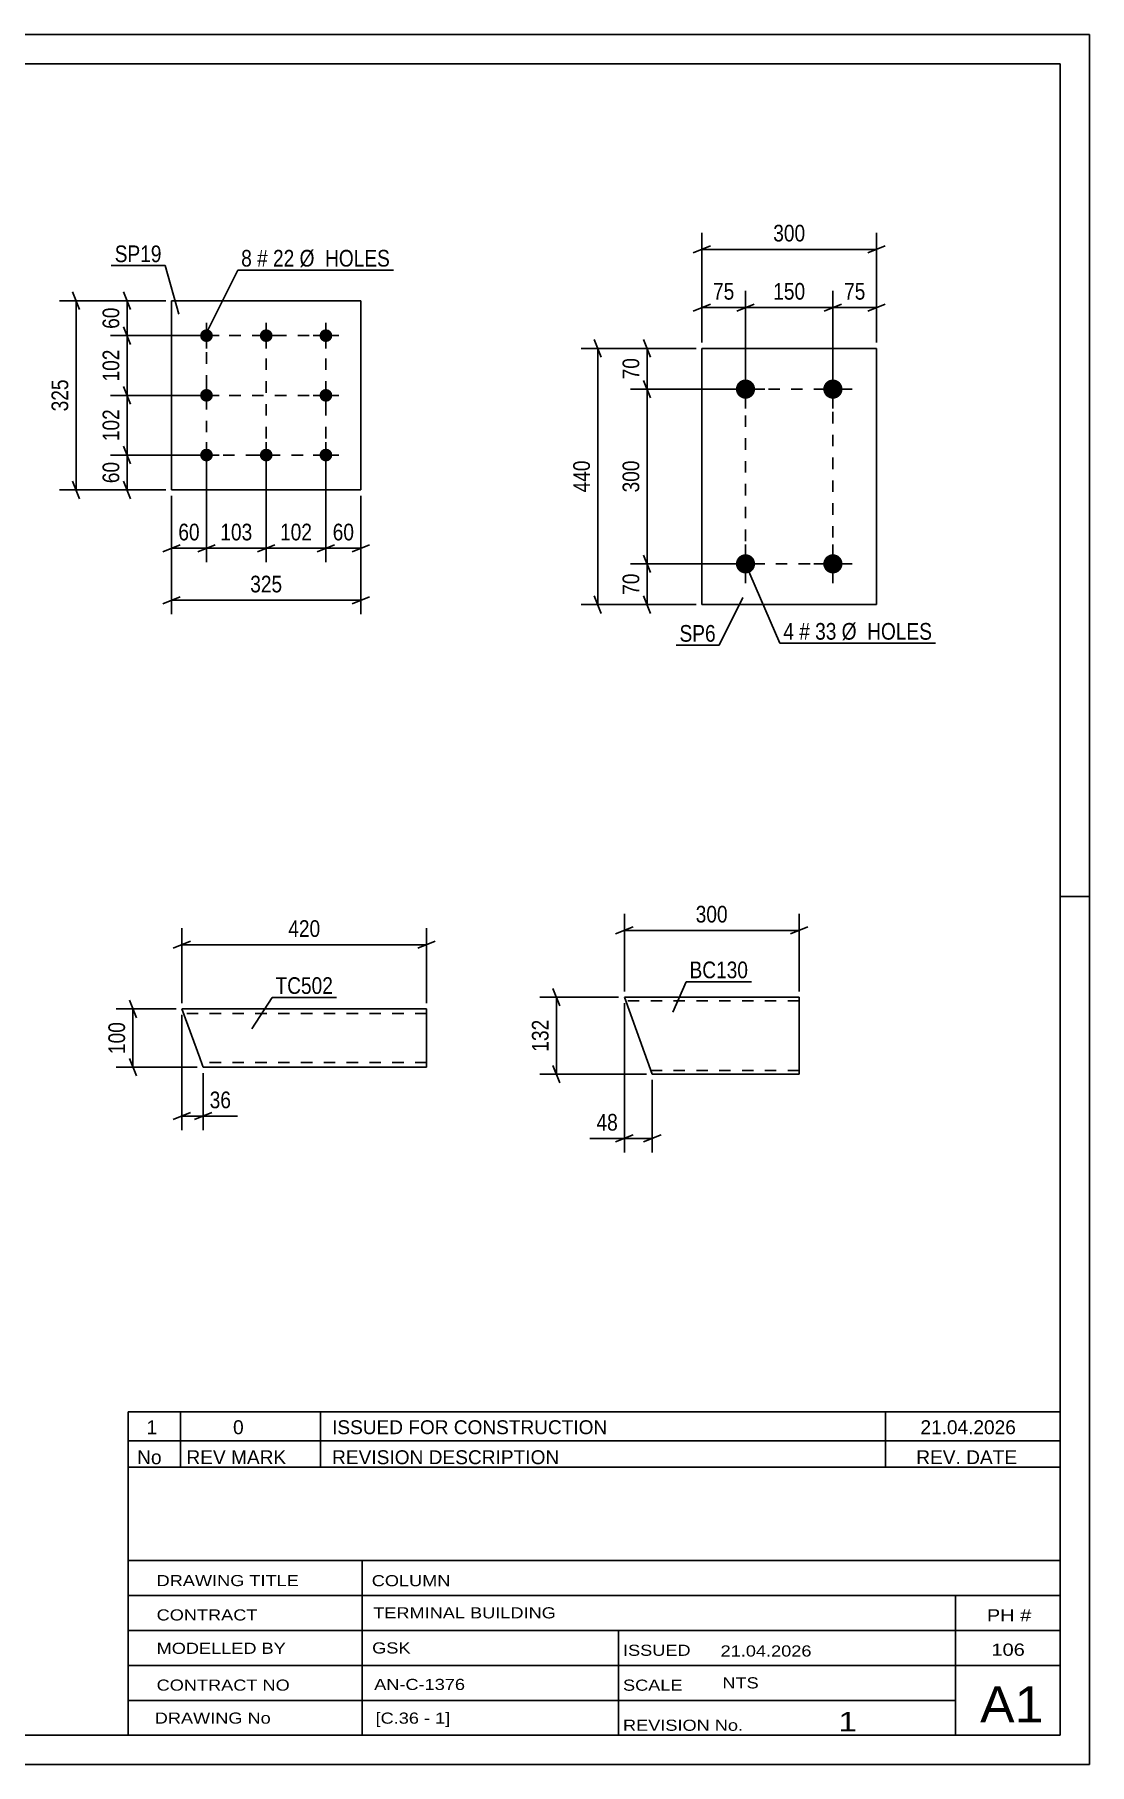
# Model space of a CAD drawing. Header units: millimetres. Extents: x 0 to 420, y 0 to 297.
# Drawn here: x 238.9 to 420, y 0 to 297 of the extents above; entities that cross this region are included whole.
import ezdxf

# ---------------------------------------------------------------- set-up
doc = ezdxf.new("R2010")
doc.units = ezdxf.units.MM
doc.linetypes.add('DXK_LINE_DOT2', pattern=[3.9198, 1.9599, -1.9599])
doc.styles.add('Arial Narrow', font='ARIALN.TTF', dxfattribs={"height": 0.2})

# ---------------------------------------------------------------- blocks, each defined once
blk = doc.blocks.new('Unknown-284870099-1134')
at = {"color": 5, "linetype": 'Continuous'}
for p, q in [((420, 297), (0, 297)), ((420, 0), (420, 297)), ((415, 292), (5, 292)), ((415, 5), (415, 292)), ((420, 149), (415, 149)), ((5, 5), (415, 5)), ((0, 0), (420, 0))]:
    blk.add_line(p, q, dxfattribs=at)
blk = doc.blocks.new('Part-284870099-4998 - 4997')
at = {"color": 2, "linetype": 'Continuous'}
for p, q in [((294.94, 251.31), (262.44, 251.31)), ((262.44, 218.81), (262.44, 251.31)), ((294.94, 218.81), (294.94, 251.31)), ((294.94, 218.81), (262.44, 218.81))]:
    blk.add_line(p, q, dxfattribs=at)
blk = doc.blocks.new('Bolt-284870099-4999 - 4997')
at = {"linetype": 'Continuous'}
for points in [[(268.44, 246.41, -1), (268.44, 244.21, -1)], [(278.69, 246.41, -1), (278.69, 244.21, -1)], [(288.94, 246.41, -1), (288.94, 244.21, -1)], [(268.44, 236.16, -1), (268.44, 233.96, -1)], [(288.94, 236.16, -1), (288.94, 233.96, -1)], [(268.44, 225.91, -1), (268.44, 223.71, -1)], [(278.69, 225.91, -1), (278.69, 223.71, -1)], [(288.94, 225.91, -1), (288.94, 223.71, -1)]]:
    blk.add_hatch(color=1, dxfattribs=at).paths.add_polyline_path(points)
at = {"color": 1, "linetype": 'Continuous'}
for p, q in [((268.44, 247.51), (268.44, 243.11)), ((278.69, 247.51), (278.69, 243.11)), ((288.94, 247.51), (288.94, 243.11)), ((266.24, 245.31), (270.64, 245.31)), ((276.49, 245.31), (280.89, 245.31)), ((286.74, 245.31), (291.14, 245.31)), ((266.24, 235.06), (270.64, 235.06)), ((268.44, 237.26), (268.44, 232.86)), ((286.74, 235.06), (291.14, 235.06)), ((288.94, 237.26), (288.94, 232.86)), ((268.44, 227.01), (268.44, 222.61)), ((278.69, 227.01), (278.69, 222.61)), ((288.94, 227.01), (288.94, 222.61)), ((266.24, 224.81), (270.64, 224.81)), ((276.49, 224.81), (280.89, 224.81)), ((286.74, 224.81), (291.14, 224.81))]:
    blk.add_line(p, q, dxfattribs=at)
blk = doc.blocks.new('Part-284870099-5011 - 5010')
at = {"color": 2, "linetype": 'Continuous'}
for p, q in [((353.47, 199.13), (353.47, 243.13)), ((353.47, 243.13), (383.47, 243.13)), ((383.47, 243.13), (383.47, 199.13)), ((383.47, 199.13), (353.47, 199.13))]:
    blk.add_line(p, q, dxfattribs=at)
blk = doc.blocks.new('Bolt-284870099-5012 - 5010')
at = {"linetype": 'Continuous'}
for points in [[(360.97, 237.78, -1), (360.97, 234.48, -1)], [(375.97, 237.78, -1), (375.97, 234.48, -1)], [(360.97, 207.78, -1), (360.97, 204.48, -1)], [(375.97, 207.78, -1), (375.97, 204.48, -1)]]:
    blk.add_hatch(color=1, dxfattribs=at).paths.add_polyline_path(points)
at = {"color": 1, "linetype": 'Continuous'}
for p, q in [((360.97, 239.43), (360.97, 232.83)), ((375.97, 239.43), (375.97, 232.83)), ((357.67, 236.13), (364.27, 236.13)), ((372.67, 236.13), (379.27, 236.13)), ((360.97, 209.43), (360.97, 202.83)), ((375.97, 209.43), (375.97, 202.83)), ((357.67, 206.13), (364.27, 206.13)), ((372.67, 206.13), (379.27, 206.13))]:
    blk.add_line(p, q, dxfattribs=at)
blk = doc.blocks.new('Part-284870099-6217 - 6216')
at = {"color": 2, "linetype": 'Continuous'}
for p, q in [((264.22, 129.71), (306.22, 129.71)), ((267.28, 121.31), (264.22, 129.71)), ((306.22, 129.71), (306.22, 121.31)), ((267.28, 121.31), (267.69, 120.18)), ((267.69, 120.18), (267.86, 119.71)), ((267.86, 119.71), (306.22, 119.71)), ((306.22, 119.71), (306.22, 121.31))]:
    blk.add_line(p, q, dxfattribs=at)
at = {"color": 7, "linetype": 'DXK_LINE_DOT2'}
for p, q in [((306.22, 128.91), (264.51, 128.91)), ((306.22, 120.51), (267.57, 120.51)), ((267.86, 119.71), (267.69, 120.18)), ((306.22, 119.71), (306.22, 120.18))]:
    blk.add_line(p, q, dxfattribs=at)
blk = doc.blocks.new('Part-284870099-6242 - 6241')
at = {"color": 2, "linetype": 'Continuous'}
for p, q in [((344.97, 118.52), (340.17, 131.72)), ((340.17, 131.72), (370.17, 131.72)), ((370.17, 131.72), (370.17, 131.63)), ((370.17, 131.63), (370.17, 130.52)), ((370.17, 130.52), (370.17, 119.72)), ((370.17, 118.52), (370.17, 119.72)), ((370.17, 118.52), (344.97, 118.52))]:
    blk.add_line(p, q, dxfattribs=at)
at = {"color": 7, "linetype": 'DXK_LINE_DOT2'}
for p, q in [((370.17, 131.12), (340.38, 131.12)), ((370.17, 131.37), (370.17, 130.52)), ((370.17, 119.12), (344.75, 119.12)), ((344.84, 118.87), (344.97, 118.52)), ((370.17, 118.61), (370.17, 118.87)), ((370.17, 118.52), (370.17, 118.61))]:
    blk.add_line(p, q, dxfattribs=at)
blk = doc.blocks.new('Rectangle-284870099-6045 - 4997')
at = {"color": 1, "linetype": 'DXK_LINE_DOT2'}
blk.add_lwpolyline([(268.44, 245.31), (288.94, 245.31), (288.94, 224.81), (268.44, 224.81), (268.44, 245.31)], close=True, dxfattribs=at)
blk = doc.blocks.new('Rectangle-284870099-6055 - 5010')
at = {"color": 1, "linetype": 'DXK_LINE_DOT2'}
blk.add_lwpolyline([(360.97, 236.13), (375.97, 236.13), (375.97, 206.13), (360.97, 206.13), (360.97, 236.13)], close=True, dxfattribs=at)
blk = doc.blocks.new('Line-284870099-6442 - 4997')
at = {"color": 1, "linetype": 'DXK_LINE_DOT2'}
blk.add_line((278.69, 245.31), (278.69, 224.81), dxfattribs=at)
blk = doc.blocks.new('Line-284870099-6449 - 4997')
at = {"color": 1, "linetype": 'DXK_LINE_DOT2'}
blk.add_line((268.44, 235.06), (288.46, 235.06), dxfattribs=at)
blk = doc.blocks.new('StraightDimension-284870099-5181 - 4997')
at = {"color": 7, "linetype": 'Continuous'}
for p, q in [((254.22, 252.81), (255.42, 249.81)), ((261.44, 251.31), (251.97, 251.31)), ((254.82, 245.31), (254.82, 251.31)), ((255.42, 243.81), (254.22, 246.81)), ((267.44, 245.31), (251.97, 245.31))]:
    blk.add_line(p, q, dxfattribs=at)
at = {"color": 0}
blk.add_wipeout([(254.07, 250.73), (249.87, 250.73), (249.87, 245.88), (254.07, 245.88)], dxfattribs=at)
at = {"color": 3, "style": 'Arial Narrow'}
blk.add_text('60', height=2.863, rotation=90.0002, dxfattribs=at).set_placement((253.47, 246.48))
blk = doc.blocks.new('StraightDimension-284870099-5184 - 4997')
at = {"color": 7, "linetype": 'Continuous'}
for p, q in [((254.22, 226.31), (255.42, 223.31)), ((267.44, 224.81), (251.97, 224.81)), ((254.82, 218.81), (254.82, 224.81)), ((255.42, 217.31), (254.22, 220.31)), ((261.44, 218.81), (251.97, 218.81))]:
    blk.add_line(p, q, dxfattribs=at)
at = {"color": 0}
blk.add_wipeout([(254.07, 224.23), (249.87, 224.23), (249.87, 219.38), (254.07, 219.38)], dxfattribs=at)
at = {"color": 3, "style": 'Arial Narrow'}
blk.add_text('60', height=2.863, rotation=90.0002, dxfattribs=at).set_placement((253.47, 219.98))
blk = doc.blocks.new('StraightDimension-284870099-5197 - 4997')
at = {"color": 7, "linetype": 'Continuous'}
for p, q in [((246.65, 249.81), (245.45, 252.81)), ((261.44, 251.31), (243.2, 251.31)), ((246.05, 218.81), (246.05, 251.31)), ((245.45, 220.31), (246.65, 217.31)), ((261.44, 218.81), (243.2, 218.81))]:
    blk.add_line(p, q, dxfattribs=at)
at = {"color": 0}
blk.add_wipeout([(245.3, 238.4), (241.1, 238.4), (241.1, 231.71), (245.3, 231.71)], dxfattribs=at)
at = {"color": 3, "style": 'Arial Narrow'}
blk.add_text('325', height=2.863, rotation=90.0002, dxfattribs=at).set_placement((244.7, 232.31))
blk = doc.blocks.new('StraightDimension-284870099-5201 - 4997')
at = {"color": 7, "linetype": 'Continuous'}
for p, q in [((288.94, 223.81), (288.94, 206.41)), ((294.94, 217.81), (294.94, 206.41)), ((287.44, 208.21), (290.44, 209.41)), ((288.94, 208.81), (294.94, 208.81)), ((296.44, 209.41), (293.44, 208.21))]:
    blk.add_line(p, q, dxfattribs=at)
at = {"color": 0}
blk.add_wipeout([(294.37, 209.56), (294.37, 213.76), (289.51, 213.76), (289.51, 209.56)], dxfattribs=at)
at = {"color": 3, "style": 'Arial Narrow'}
blk.add_text('60', height=2.863, dxfattribs=at).set_placement((290.11, 210.16))
blk = doc.blocks.new('StraightDimension-284870099-5204 - 4997')
at = {"color": 7, "linetype": 'Continuous'}
for p, q in [((268.44, 223.81), (268.44, 206.41)), ((262.44, 217.81), (262.44, 206.41)), ((260.94, 208.21), (263.94, 209.41)), ((262.44, 208.81), (268.44, 208.81)), ((269.94, 209.41), (266.94, 208.21))]:
    blk.add_line(p, q, dxfattribs=at)
at = {"color": 0}
blk.add_wipeout([(267.87, 209.56), (267.87, 213.76), (263.01, 213.76), (263.01, 209.56)], dxfattribs=at)
at = {"color": 3, "style": 'Arial Narrow'}
blk.add_text('60', height=2.863, dxfattribs=at).set_placement((263.61, 210.16))
blk = doc.blocks.new('StraightDimension-284870099-5217 - 4997')
at = {"color": 7, "linetype": 'Continuous'}
for p, q in [((262.44, 217.81), (262.44, 197.48)), ((294.94, 217.81), (294.94, 197.48)), ((263.94, 200.48), (260.94, 199.28)), ((262.44, 199.88), (294.94, 199.88)), ((293.44, 199.28), (296.44, 200.48))]:
    blk.add_line(p, q, dxfattribs=at)
at = {"color": 0}
blk.add_wipeout([(282.03, 200.63), (282.03, 204.83), (275.35, 204.83), (275.35, 200.63)], dxfattribs=at)
at = {"color": 3, "style": 'Arial Narrow'}
blk.add_text('325', height=2.863, dxfattribs=at).set_placement((275.95, 201.23))
blk = doc.blocks.new('StraightDimension-284870099-6550 - 4997')
at = {"color": 7, "linetype": 'Continuous'}
for p, q in [((267.44, 235.06), (251.97, 235.06)), ((254.22, 236.56), (255.42, 233.56)), ((254.82, 224.81), (254.82, 235.06)), ((255.42, 223.31), (254.22, 226.31)), ((267.44, 224.81), (251.97, 224.81))]:
    blk.add_line(p, q, dxfattribs=at)
at = {"color": 0}
blk.add_wipeout([(254.07, 233.27), (249.87, 233.27), (249.87, 226.59), (254.07, 226.59)], dxfattribs=at)
at = {"color": 3, "style": 'Arial Narrow'}
blk.add_text('102', height=2.863, rotation=90.0002, dxfattribs=at).set_placement((253.47, 227.19))
blk = doc.blocks.new('StraightDimension-284870099-6552 - 4997')
at = {"color": 7, "linetype": 'Continuous'}
for p, q in [((254.22, 246.81), (255.42, 243.81)), ((267.44, 245.31), (251.97, 245.31)), ((254.82, 235.06), (254.82, 245.31)), ((267.44, 235.06), (251.97, 235.06)), ((255.42, 233.56), (254.22, 236.56))]:
    blk.add_line(p, q, dxfattribs=at)
at = {"color": 0}
blk.add_wipeout([(254.07, 243.52), (249.87, 243.52), (249.87, 236.84), (254.07, 236.84)], dxfattribs=at)
at = {"color": 3, "style": 'Arial Narrow'}
blk.add_text('102', height=2.863, rotation=90.0002, dxfattribs=at).set_placement((253.47, 237.44))
blk = doc.blocks.new('StraightDimension-284870099-6554 - 4997')
at = {"color": 7, "linetype": 'Continuous'}
for p, q in [((268.44, 223.81), (268.44, 206.41)), ((278.69, 223.81), (278.69, 206.41)), ((266.94, 208.21), (269.94, 209.41)), ((268.44, 208.81), (278.69, 208.81)), ((280.19, 209.41), (277.19, 208.21))]:
    blk.add_line(p, q, dxfattribs=at)
at = {"color": 0}
blk.add_wipeout([(276.91, 209.56), (276.91, 213.76), (270.22, 213.76), (270.22, 209.56)], dxfattribs=at)
at = {"color": 3, "style": 'Arial Narrow'}
blk.add_text('103', height=2.863, dxfattribs=at).set_placement((270.82, 210.16))
blk = doc.blocks.new('StraightDimension-284870099-6556 - 4997')
at = {"color": 7, "linetype": 'Continuous'}
for p, q in [((278.69, 223.81), (278.69, 206.41)), ((288.94, 223.81), (288.94, 206.41)), ((277.19, 208.21), (280.19, 209.41)), ((278.69, 208.81), (288.94, 208.81)), ((290.44, 209.41), (287.44, 208.21))]:
    blk.add_line(p, q, dxfattribs=at)
at = {"color": 0}
blk.add_wipeout([(287.16, 209.56), (287.16, 213.76), (280.47, 213.76), (280.47, 209.56)], dxfattribs=at)
at = {"color": 3, "style": 'Arial Narrow'}
blk.add_text('102', height=2.863, dxfattribs=at).set_placement((281.07, 210.16))
blk = doc.blocks.new('StraightDimension-284870099-5221 - 5010')
at = {"color": 7, "linetype": 'Continuous'}
for p, q in [((343.48, 244.63), (344.68, 241.63)), ((352.47, 243.13), (341.23, 243.13)), ((344.08, 236.13), (344.08, 243.13)), ((344.68, 234.63), (343.48, 237.63)), ((359.97, 236.13), (341.23, 236.13))]:
    blk.add_line(p, q, dxfattribs=at)
at = {"color": 0}
blk.add_wipeout([(343.33, 242.06), (339.13, 242.06), (339.13, 237.21), (343.33, 237.21)], dxfattribs=at)
at = {"color": 3, "style": 'Arial Narrow'}
blk.add_text('70', height=2.863, rotation=90.0002, dxfattribs=at).set_placement((342.73, 237.81))
blk = doc.blocks.new('StraightDimension-284870099-5222 - 5010')
at = {"color": 7, "linetype": 'Continuous'}
for p, q in [((344.68, 234.63), (343.48, 237.63)), ((359.97, 236.13), (341.23, 236.13)), ((344.08, 206.13), (344.08, 236.13)), ((359.97, 206.13), (341.23, 206.13)), ((343.48, 207.63), (344.68, 204.63))]:
    blk.add_line(p, q, dxfattribs=at)
at = {"color": 0}
blk.add_wipeout([(343.33, 224.48), (339.13, 224.48), (339.13, 217.79), (343.33, 217.79)], dxfattribs=at)
at = {"color": 3, "style": 'Arial Narrow'}
blk.add_text('300', height=2.863, rotation=90.0002, dxfattribs=at).set_placement((342.73, 218.39))
blk = doc.blocks.new('StraightDimension-284870099-5223 - 5010')
at = {"color": 7, "linetype": 'Continuous'}
for p, q in [((359.97, 206.13), (341.23, 206.13)), ((343.48, 207.63), (344.68, 204.63)), ((344.08, 199.13), (344.08, 206.13)), ((352.47, 199.13), (341.23, 199.13)), ((344.68, 197.63), (343.48, 200.63))]:
    blk.add_line(p, q, dxfattribs=at)
at = {"color": 0}
blk.add_wipeout([(343.33, 205.06), (339.13, 205.06), (339.13, 200.21), (343.33, 200.21)], dxfattribs=at)
at = {"color": 3, "style": 'Arial Narrow'}
blk.add_text('70', height=2.863, rotation=90.0002, dxfattribs=at).set_placement((342.73, 200.81))
blk = doc.blocks.new('StraightDimension-284870099-5233 - 5010')
at = {"color": 7, "linetype": 'Continuous'}
for p, q in [((336.21, 241.63), (335.01, 244.63)), ((352.47, 243.13), (332.76, 243.13)), ((335.61, 199.13), (335.61, 243.13)), ((352.47, 199.13), (332.76, 199.13)), ((335.01, 200.63), (336.21, 197.63))]:
    blk.add_line(p, q, dxfattribs=at)
at = {"color": 0}
blk.add_wipeout([(334.86, 224.48), (330.66, 224.48), (330.66, 217.79), (334.86, 217.79)], dxfattribs=at)
at = {"color": 3, "style": 'Arial Narrow'}
blk.add_text('440', height=2.863, rotation=90.0002, dxfattribs=at).set_placement((334.26, 218.39))
blk = doc.blocks.new('StraightDimension-284870099-5237 - 5010')
at = {"color": 7, "linetype": 'Continuous'}
for p, q in [((375.97, 237.13), (375.97, 252.99)), ((383.47, 244.13), (383.47, 252.99)), ((374.47, 249.54), (377.47, 250.74)), ((375.97, 250.14), (383.47, 250.14)), ((384.97, 250.74), (381.97, 249.54))]:
    blk.add_line(p, q, dxfattribs=at)
at = {"color": 0}
blk.add_wipeout([(382.15, 250.89), (382.15, 255.09), (377.29, 255.09), (377.29, 250.89)], dxfattribs=at)
at = {"color": 3, "style": 'Arial Narrow'}
blk.add_text('75', height=2.863, dxfattribs=at).set_placement((377.89, 251.49))
blk = doc.blocks.new('StraightDimension-284870099-5238 - 5010')
at = {"color": 7, "linetype": 'Continuous'}
for p, q in [((360.97, 237.13), (360.97, 252.99)), ((375.97, 237.13), (375.97, 252.99)), ((362.47, 250.74), (359.47, 249.54)), ((360.97, 250.14), (375.97, 250.14)), ((374.47, 249.54), (377.47, 250.74))]:
    blk.add_line(p, q, dxfattribs=at)
at = {"color": 0}
blk.add_wipeout([(371.81, 250.89), (371.81, 255.09), (365.13, 255.09), (365.13, 250.89)], dxfattribs=at)
at = {"color": 3, "style": 'Arial Narrow'}
blk.add_text('150', height=2.863, dxfattribs=at).set_placement((365.73, 251.49))
blk = doc.blocks.new('StraightDimension-284870099-5239 - 5010')
at = {"color": 7, "linetype": 'Continuous'}
for p, q in [((353.47, 244.13), (353.47, 252.99)), ((360.97, 237.13), (360.97, 252.99)), ((351.97, 249.54), (354.97, 250.74)), ((353.47, 250.14), (360.97, 250.14)), ((362.47, 250.74), (359.47, 249.54))]:
    blk.add_line(p, q, dxfattribs=at)
at = {"color": 0}
blk.add_wipeout([(359.65, 250.89), (359.65, 255.09), (354.79, 255.09), (354.79, 250.89)], dxfattribs=at)
at = {"color": 3, "style": 'Arial Narrow'}
blk.add_text('75', height=2.863, dxfattribs=at).set_placement((355.39, 251.49))
blk = doc.blocks.new('StraightDimension-284870099-5249 - 5010')
at = {"color": 7, "linetype": 'Continuous'}
for p, q in [((353.47, 244.13), (353.47, 262.98)), ((383.47, 244.13), (383.47, 262.98)), ((354.97, 260.73), (351.97, 259.53)), ((353.47, 260.13), (383.47, 260.13)), ((381.97, 259.53), (384.97, 260.73))]:
    blk.add_line(p, q, dxfattribs=at)
at = {"color": 0}
blk.add_wipeout([(371.81, 260.88), (371.81, 265.08), (365.13, 265.08), (365.13, 260.88)], dxfattribs=at)
at = {"color": 3, "style": 'Arial Narrow'}
blk.add_text('300', height=2.863, dxfattribs=at).set_placement((365.73, 261.48))
blk = doc.blocks.new('StraightDimension-284870099-6248 - 6216')
at = {"color": 7, "linetype": 'Continuous'}
for p, q in [((264.22, 130.71), (264.22, 143.58)), ((306.22, 130.71), (306.22, 143.58)), ((265.72, 141.33), (262.72, 140.13)), ((264.22, 140.73), (306.22, 140.73)), ((304.72, 140.13), (307.72, 141.33))]:
    blk.add_line(p, q, dxfattribs=at)
at = {"color": 0}
blk.add_wipeout([(288.57, 141.48), (288.57, 145.68), (281.88, 145.68), (281.88, 141.48)], dxfattribs=at)
at = {"color": 3, "style": 'Arial Narrow'}
blk.add_text('420', height=2.863, dxfattribs=at).set_placement((282.48, 142.08))
blk = doc.blocks.new('StraightDimension-284870099-6259 - 6216')
at = {"color": 7, "linetype": 'Continuous'}
for p, q in [((264.22, 128.71), (264.22, 108.91)), ((267.86, 118.71), (267.86, 108.91)), ((262.72, 110.71), (265.72, 111.91)), ((264.22, 111.31), (267.86, 111.31)), ((269.36, 111.91), (266.36, 110.71))]:
    blk.add_line(p, q, dxfattribs=at)
at = {"color": 0}
blk.add_wipeout([(273.24, 112.06), (273.24, 116.26), (268.39, 116.26), (268.39, 112.06)], dxfattribs=at)
at = {"color": 7, "linetype": 'Continuous'}
blk.add_line((267.86, 111.31), (273.77, 111.31), dxfattribs=at)
blk.add_line((267.86, 111.31), (273.77, 111.31), dxfattribs=at)
at = {"color": 3, "style": 'Arial Narrow'}
blk.add_text('36', height=2.863, dxfattribs=at).set_placement((268.99, 112.66))
blk = doc.blocks.new('StraightDimension-284870099-6278 - 6216')
at = {"color": 7, "linetype": 'Continuous'}
for p, q in [((255.21, 131.21), (256.41, 128.21)), ((263.22, 129.71), (252.96, 129.71)), ((255.81, 119.71), (255.81, 129.71)), ((266.86, 119.71), (252.96, 119.71)), ((256.41, 118.21), (255.21, 121.21))]:
    blk.add_line(p, q, dxfattribs=at)
at = {"color": 0}
blk.add_wipeout([(255.06, 128.05), (250.86, 128.05), (250.86, 121.37), (255.06, 121.37)], dxfattribs=at)
at = {"color": 3, "style": 'Arial Narrow'}
blk.add_text('100', height=2.863, rotation=90.0002, dxfattribs=at).set_placement((254.46, 121.97))
blk = doc.blocks.new('StraightDimension-284870099-6334 - 6241')
at = {"color": 7, "linetype": 'Continuous'}
for p, q in [((339.17, 131.72), (325.66, 131.72)), ((329.11, 130.22), (327.91, 133.22)), ((328.51, 118.52), (328.51, 131.72)), ((327.91, 120.02), (329.11, 117.02)), ((343.97, 118.52), (325.66, 118.52))]:
    blk.add_line(p, q, dxfattribs=at)
at = {"color": 0}
blk.add_wipeout([(327.76, 128.46), (323.56, 128.46), (323.56, 121.77), (327.76, 121.77)], dxfattribs=at)
at = {"color": 3, "style": 'Arial Narrow'}
blk.add_text('132', height=2.863, rotation=90.0002, dxfattribs=at).set_placement((327.16, 122.37))
blk = doc.blocks.new('StraightDimension-284870099-6305 - 6241')
at = {"color": 7, "linetype": 'Continuous'}
for p, q in [((340.17, 132.72), (340.17, 146.05)), ((370.17, 132.72), (370.17, 146.05)), ((341.67, 143.8), (338.67, 142.6)), ((340.17, 143.2), (370.17, 143.2)), ((368.67, 142.6), (371.67, 143.8))]:
    blk.add_line(p, q, dxfattribs=at)
at = {"color": 0}
blk.add_wipeout([(358.51, 143.95), (358.51, 148.15), (351.82, 148.15), (351.82, 143.95)], dxfattribs=at)
at = {"color": 3, "style": 'Arial Narrow'}
blk.add_text('300', height=2.863, dxfattribs=at).set_placement((352.42, 144.55))
blk = doc.blocks.new('StraightDimension-284870099-6316 - 6241')
at = {"color": 7, "linetype": 'Continuous'}
for p, q in [((340.17, 130.72), (340.17, 105.07)), ((344.97, 117.52), (344.97, 105.07)), ((338.67, 106.87), (341.67, 108.07)), ((340.17, 107.47), (344.97, 107.47)), ((346.47, 108.07), (343.47, 106.87))]:
    blk.add_line(p, q, dxfattribs=at)
at = {"color": 0}
blk.add_wipeout([(339.64, 108.22), (339.64, 112.42), (334.79, 112.42), (334.79, 108.22)], dxfattribs=at)
at = {"color": 7, "linetype": 'Continuous'}
blk.add_line((340.17, 107.47), (334.26, 107.47), dxfattribs=at)
blk.add_line((340.17, 107.47), (334.26, 107.47), dxfattribs=at)
at = {"color": 3, "style": 'Arial Narrow'}
blk.add_text('48', height=2.863, dxfattribs=at).set_placement((335.39, 108.82))
blk = doc.blocks.new('Unknown-284870099-6664')
at = {"color": 7, "linetype": 'Continuous'}
for p, q in [((255, 60.55), (415, 60.55)), ((415, 60.55), (255, 60.55)), ((255, 60.55), (255, 55.55)), ((264, 60.55), (264, 55.55)), ((288, 60.55), (288, 55.55)), ((385, 60.55), (385, 55.55)), ((415, 60.55), (415, 55.55)), ((255, 55.55), (415, 55.55)), ((255, 55.55), (255, 51.05)), ((255, 55.55), (415, 55.55)), ((264, 55.55), (264, 51.05)), ((288, 55.55), (288, 51.05)), ((385, 55.55), (385, 51.05)), ((415, 55.55), (415, 51.05)), ((415, 51.05), (255, 51.05))]:
    blk.add_line(p, q, dxfattribs=at)
at = {"color": 7, "linetype": 'Continuous', "style": 'Arial Narrow'}
for s, height, width, p in [('1', 2.39, 1.196471, (258.16, 56.7)), ('0', 2.39, 1.196471, (273, 56.7)), ('ISSUED FOR CONSTRUCTION', 2.3861, 1.196471, (290, 56.7)), ('21.04.2026', 2.386, 1.196471, (391, 56.7)), ('No', 2.386, 1.2, (256.54, 51.55)), ('REV MARK', 2.386, 1.2, (265, 51.55)), ('REVISION DESCRIPTION', 2.3861, 1.2, (290, 51.55)), ('REV. DATE', 2.386, 1.2, (390.28, 51.55))]:
    blk.add_text(s, height=height, dxfattribs=dict(at, width=width)).set_placement(p)
blk = doc.blocks.new('Unknown-284870099-6663')
at = {"color": 7, "linetype": 'Continuous'}
for p, q in [((255, 51.05), (255, 5)), ((255, 51.05), (415, 51.05)), ((415, 51), (415, 5)), ((255, 35), (415, 35)), ((295.14, 35), (295.14, 5)), ((255, 29), (415, 29)), ((397, 5.05), (397, 29.05)), ((255, 23), (415, 23)), ((339.14, 23), (339.14, 5)), ((255, 17), (415, 17)), ((255, 11), (397, 11)), ((255, 5), (415, 5))]:
    blk.add_line(p, q, dxfattribs=at)
at = {"color": 7, "style": 'Arial Narrow'}
for s, height, width, p in [('DRAWING TITLE', 1.9089, 1.425378, (259.88, 30.61)), ('COLUMN', 1.909, 1.425378, (296.81, 30.59)), ('TERMINAL BUILDING', 1.9089, 1.425378, (297.06, 25.07)), ('CONTRACT', 1.909, 1.425378, (259.88, 24.71)), ('MODELLED BY', 1.9089, 1.425378, (259.88, 18.98)), ('GSK', 1.909, 1.425378, (296.88, 19.04)), ('ISSUED', 1.909, 1.425378, (339.94, 18.64)), ('21.04.2026', 1.909, 1.425378, (356.69, 18.52)), ('CONTRACT NO', 1.9089, 1.425378, (259.88, 12.66)), ('AN-C-1376', 1.909, 1.425378, (297.23, 12.78)), ('SCALE', 1.909, 1.425378, (339.94, 12.65)), ('A1', 6.204, 1.25, (401.24, 7.2)), ('DRAWING No', 1.909, 1.425378, (259.56, 7)), ('[C.36 - 1]', 1.909, 1.425378, (297.46, 6.99)), ('1', 3.34, 1.5, (376.91, 5.68)), ('REVISION No.', 1.9089, 1.425378, (339.94, 5.77))]:
    blk.add_text(s, height=height, dxfattribs=dict(at, width=width)).set_placement(p)
at = {"color": 7, "linetype": 'Continuous', "style": 'Arial Narrow'}
for s, height, width, p in [('PH #', 2.1, 1.42538, (402.4, 24.55)), ('106', 2.1, 1.42538, (403.19, 18.65)), ('NTS', 1.909, 1.425378, (357, 13.05))]:
    blk.add_text(s, height=height, dxfattribs=dict(at, width=width)).set_placement(p)
blk = doc.blocks.new('Mark-284870099-5343 - 4997')
at = {"color": 0}
blk.add_wipeout([(276.23, 257.17), (276.23, 260.17), (274.4, 260.17), (274.4, 257.17)], dxfattribs=at)
blk.add_wipeout([(276.23, 257.17), (276.23, 260.17), (274.4, 260.17), (274.4, 257.17)], dxfattribs=at)
at = {"color": 7, "linetype": 'Continuous'}
blk.add_line((268.07, 245), (273.8, 256.57), dxfattribs=at)
at = {"color": 0}
blk.add_wipeout([(278.96, 257.17), (278.96, 260.17), (277.13, 260.17), (277.13, 257.17)], dxfattribs=at)
blk.add_wipeout([(278.96, 257.17), (278.96, 260.17), (277.13, 260.17), (277.13, 257.17)], dxfattribs=at)
at = {"color": 3, "style": 'Arial Narrow'}
blk.add_text('8', height=2.86, dxfattribs=at).set_placement((274.4, 257.17))
at = {"color": 0}
blk.add_wipeout([(283.52, 257.17), (283.52, 260.17), (279.86, 260.17), (279.86, 257.17)], dxfattribs=at)
blk.add_wipeout([(283.52, 257.17), (283.52, 260.17), (279.86, 260.17), (279.86, 257.17)], dxfattribs=at)
at = {"color": 3, "style": 'Arial Narrow'}
blk.add_text('#', height=2.86, dxfattribs=at).set_placement((277.13, 257.17))
at = {"color": 0}
blk.add_wipeout([(299.94, 257.17), (299.94, 260.17), (284.42, 260.17), (284.42, 257.17)], dxfattribs=at)
blk.add_wipeout([(299.94, 257.17), (299.94, 260.17), (284.42, 260.17), (284.42, 257.17)], dxfattribs=at)
at = {"color": 7, "linetype": 'Continuous'}
blk.add_line((273.8, 256.57), (300.54, 256.57), dxfattribs=at)
at = {"color": 3, "style": 'Arial Narrow'}
for s, p in [('22', (279.86, 257.17)), ('Ø  HOLES', (284.42, 257.17))]:
    blk.add_text(s, height=2.863, dxfattribs=at).set_placement(p)
blk = doc.blocks.new('Mark-284870099-5340 - 4997')
at = {"color": 0}
blk.add_wipeout([(260.73, 257.93), (260.73, 260.93), (252.69, 260.93), (252.69, 257.93)], dxfattribs=at)
blk.add_wipeout([(260.73, 257.93), (260.73, 260.93), (252.69, 260.93), (252.69, 257.93)], dxfattribs=at)
at = {"color": 30, "linetype": 'Continuous'}
for p in [(252.09, 257.33), (263.72, 249)]:
    blk.add_line(p, (261.33, 257.33), dxfattribs=at)
at = {"color": 3, "style": 'Arial Narrow'}
blk.add_text('SP19', height=2.863, dxfattribs=at).set_placement((252.69, 257.93))
blk = doc.blocks.new('Mark-284870099-5344 - 5010')
at = {"color": 0}
blk.add_wipeout([(355.85, 192.76), (355.85, 195.76), (349.64, 195.76), (349.64, 192.76)], dxfattribs=at)
blk.add_wipeout([(355.85, 192.76), (355.85, 195.76), (349.64, 195.76), (349.64, 192.76)], dxfattribs=at)
at = {"color": 30, "linetype": 'Continuous'}
for p in [(360.52, 200.35), (349.04, 192.16)]:
    blk.add_line(p, (356.45, 192.16), dxfattribs=at)
at = {"color": 3, "style": 'Arial Narrow'}
blk.add_text('SP6', height=2.863, dxfattribs=at).set_placement((349.64, 192.76))
blk = doc.blocks.new('Mark-284870099-5347 - 5010')
at = {"color": 0}
blk.add_wipeout([(369.3, 193.11), (369.3, 196.11), (367.47, 196.11), (367.47, 193.11)], dxfattribs=at)
blk.add_wipeout([(369.3, 193.11), (369.3, 196.11), (367.47, 196.11), (367.47, 193.11)], dxfattribs=at)
at = {"color": 7, "linetype": 'Continuous'}
blk.add_line((360.97, 206.13), (366.87, 192.51), dxfattribs=at)
at = {"color": 0}
blk.add_wipeout([(372.02, 193.11), (372.02, 196.11), (370.2, 196.11), (370.2, 193.11)], dxfattribs=at)
blk.add_wipeout([(372.02, 193.11), (372.02, 196.11), (370.2, 196.11), (370.2, 193.11)], dxfattribs=at)
at = {"color": 3, "style": 'Arial Narrow'}
blk.add_text('4', height=2.86, dxfattribs=at).set_placement((367.47, 193.11))
at = {"color": 0}
blk.add_wipeout([(376.58, 193.11), (376.58, 196.11), (372.92, 196.11), (372.92, 193.11)], dxfattribs=at)
blk.add_wipeout([(376.58, 193.11), (376.58, 196.11), (372.92, 196.11), (372.92, 193.11)], dxfattribs=at)
at = {"color": 3, "style": 'Arial Narrow'}
blk.add_text('#', height=2.86, dxfattribs=at).set_placement((370.2, 193.11))
at = {"color": 0}
blk.add_wipeout([(393.01, 193.11), (393.01, 196.11), (377.48, 196.11), (377.48, 193.11)], dxfattribs=at)
blk.add_wipeout([(393.01, 193.11), (393.01, 196.11), (377.48, 196.11), (377.48, 193.11)], dxfattribs=at)
at = {"color": 7, "linetype": 'Continuous'}
blk.add_line((366.87, 192.51), (393.61, 192.51), dxfattribs=at)
at = {"color": 3, "style": 'Arial Narrow'}
for s, p in [('Ø  HOLES', (377.48, 193.11)), ('33', (372.92, 193.11))]:
    blk.add_text(s, height=2.863, dxfattribs=at).set_placement(p)
blk = doc.blocks.new('Mark-284870099-6295 - 6216')
at = {"color": 0}
blk.add_wipeout([(290.15, 132.29), (290.15, 135.29), (280.29, 135.29), (280.29, 132.29)], dxfattribs=at)
blk.add_wipeout([(290.15, 132.29), (290.15, 135.29), (280.29, 135.29), (280.29, 132.29)], dxfattribs=at)
at = {"color": 30, "linetype": 'Continuous'}
for p, q in [((276.2, 126.28), (279.69, 131.69)), ((279.69, 131.69), (290.75, 131.69))]:
    blk.add_line(p, q, dxfattribs=at)
at = {"color": 3, "style": 'Arial Narrow'}
blk.add_text('TC502', height=2.863, dxfattribs=at).set_placement((280.29, 132.29))
blk = doc.blocks.new('Mark-284870099-6358 - 6241')
at = {"color": 0}
blk.add_wipeout([(361.41, 134.98), (361.41, 137.98), (351.36, 137.98), (351.36, 134.98)], dxfattribs=at)
blk.add_wipeout([(361.41, 134.98), (361.41, 137.98), (351.36, 137.98), (351.36, 134.98)], dxfattribs=at)
at = {"color": 30, "linetype": 'Continuous'}
for p, q in [((348.47, 129.14), (350.76, 134.38)), ((350.76, 134.38), (362.01, 134.38))]:
    blk.add_line(p, q, dxfattribs=at)
at = {"color": 3, "style": 'Arial Narrow'}
blk.add_text('BC130', height=2.863, dxfattribs=at).set_placement((351.36, 134.98))

msp = doc.modelspace()

# ---------------------------------------------------------------- block references
for name in ['Unknown-284870099-1134', 'Part-284870099-4998 - 4997', 'Bolt-284870099-4999 - 4997', 'Rectangle-284870099-6045 - 4997', 'Line-284870099-6442 - 4997', 'Part-284870099-5011 - 5010', 'Bolt-284870099-5012 - 5010', 'Line-284870099-6449 - 4997', 'Rectangle-284870099-6055 - 5010', 'Part-284870099-6242 - 6241', 'Part-284870099-6217 - 6216', 'Unknown-284870099-6664', 'Unknown-284870099-6663']:
    msp.add_blockref(name, (0, 0))

# ---------------------------------------------------------------- next in the draw order: block references
for name in ['StraightDimension-284870099-5181 - 4997', 'StraightDimension-284870099-5237 - 5010', 'StraightDimension-284870099-5221 - 5010', 'StraightDimension-284870099-5184 - 4997', 'StraightDimension-284870099-5201 - 4997', 'StraightDimension-284870099-6248 - 6216', 'StraightDimension-284870099-6334 - 6241', 'StraightDimension-284870099-6259 - 6216']:
    msp.add_blockref(name, (0, 0))

# ---------------------------------------------------------------- next in the draw order: block references
for name in ['StraightDimension-284870099-5197 - 4997', 'StraightDimension-284870099-5222 - 5010', 'StraightDimension-284870099-6305 - 6241', 'Mark-284870099-6295 - 6216', 'StraightDimension-284870099-6278 - 6216', 'StraightDimension-284870099-6316 - 6241']:
    msp.add_blockref(name, (0, 0))

# ---------------------------------------------------------------- next in the draw order: block references
for name in ['Mark-284870099-5340 - 4997', 'StraightDimension-284870099-5238 - 5010', 'StraightDimension-284870099-5204 - 4997', 'StraightDimension-284870099-5223 - 5010', 'Mark-284870099-6358 - 6241']:
    msp.add_blockref(name, (0, 0))

# ---------------------------------------------------------------- next in the draw order: block references
for name in ['StraightDimension-284870099-5233 - 5010', 'StraightDimension-284870099-6550 - 4997', 'StraightDimension-284870099-5217 - 4997']:
    msp.add_blockref(name, (0, 0))

# ---------------------------------------------------------------- next in the draw order: block references
for name in ['StraightDimension-284870099-5239 - 5010', 'StraightDimension-284870099-6552 - 4997', 'StraightDimension-284870099-6554 - 4997', 'Mark-284870099-5344 - 5010']:
    msp.add_blockref(name, (0, 0))

# ---------------------------------------------------------------- next in the draw order: block references
for name in ['StraightDimension-284870099-5249 - 5010', 'Mark-284870099-5343 - 4997', 'StraightDimension-284870099-6556 - 4997', 'Mark-284870099-5347 - 5010']:
    msp.add_blockref(name, (0, 0))

doc.saveas('drawing.dxf')
